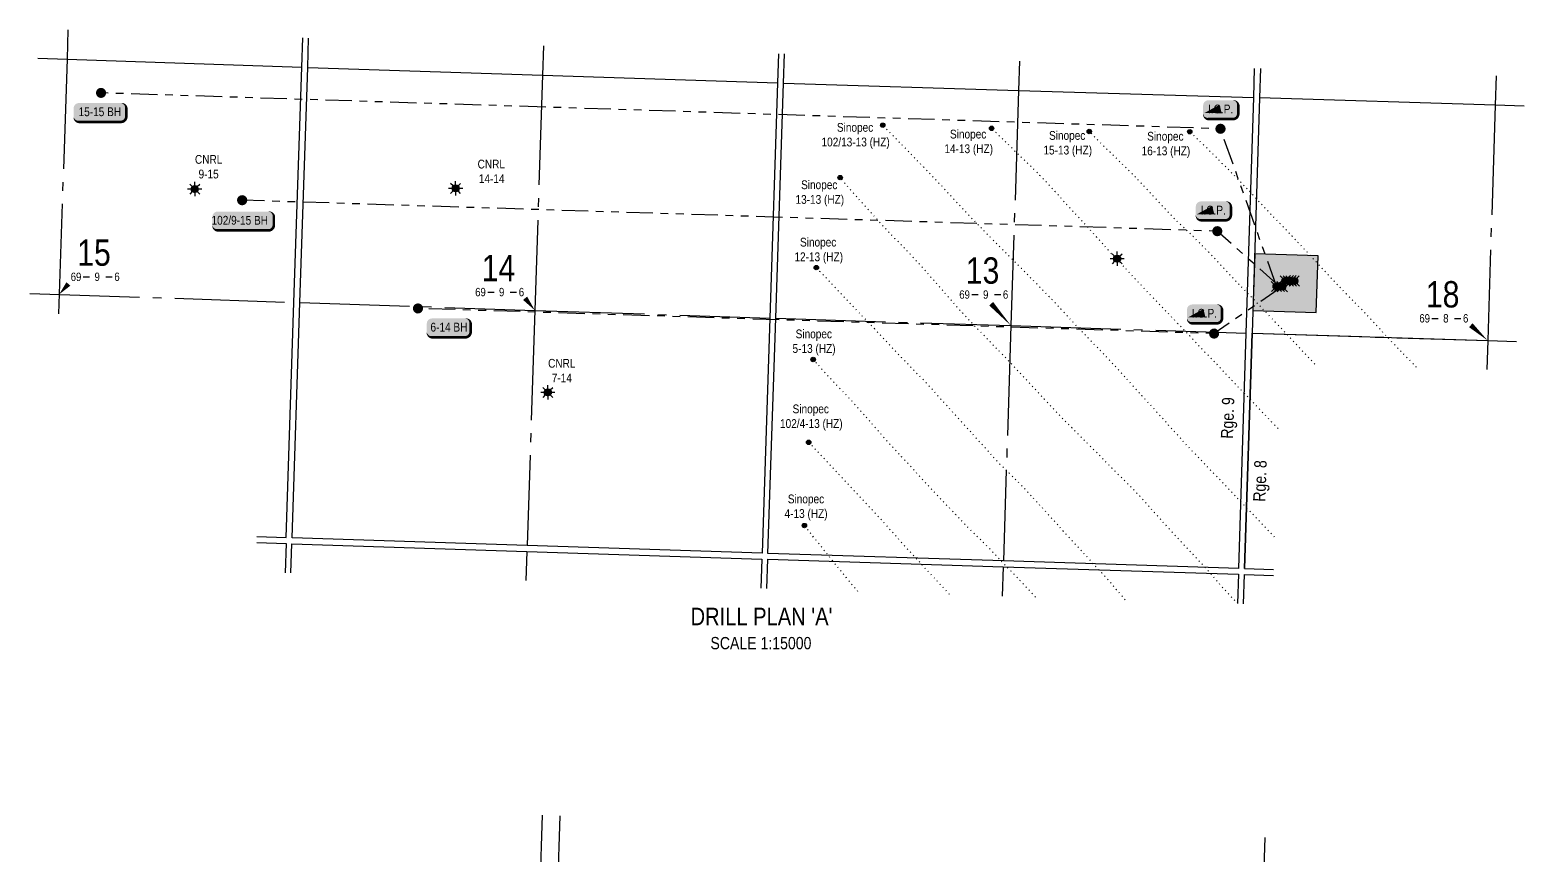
# Model space of a CAD drawing. Extents: x 353684 to 362846, y 6089656 to 6096169.
# Drawn here: x 355658 to 357359, y 6095097 to 6096037 of the extents above; entities that cross this region are included whole.
import ezdxf
from ezdxf.enums import TextEntityAlignment as Align

# ---------------------------------------------------------------- set-up
doc = ezdxf.new("R2010")
doc.units = 0
doc.header["$LTSCALE"] = 5
for name, pattern in [('foc-DOT', [1, 0.2, -0.8]), ('foc-DRILLPATH', [14.75, 6, -1.75, 1.75, -1.75, 1.75, -1.75]), ('foc-QUARTERLINE', [33, 25, -3, 2, -3])]:
    doc.linetypes.add(name, pattern=pattern)
for name, color, linetype in [('10', 1, 'Continuous'), ('9', 3, 'Continuous'), ('ABADATA-DRILL', 8, 'foc-DOT'), ('ABADATA-DRILL-T', 8, 'Continuous'), ('AS-DRILL-T', 8, 'Continuous'), ('CG-NOTES', 7, 'Continuous'), ('D-TXT', 6, 'Continuous'), ('DETAIL-T', 7, 'Continuous'), ('DRILL-T', 8, 'Continuous'), ('L-BD', 7, 'Continuous'), ('L-MON', 1, 'Continuous'), ('L-QSEC', 8, 'foc-QUARTERLINE'), ('L-SEC', 7, 'Continuous'), ('L-SECLBL', 7, 'Continuous'), ('P-PDRILLPATH', 12, 'foc-DRILLPATH'), ('P-PROPOSED', 10, 'Continuous'), ('P-PROPOSED-H', 21, 'Continuous')]:
    doc.layers.add(name, color=color, linetype=linetype)
doc.styles.add('80', font='ARIALN.TTF', dxfattribs={"height": 10})
doc.styles.add('80CG', font='ARIALN.TTF', dxfattribs={"height": 10})
doc.styles.add('80L', font='ARIALN.TTF', dxfattribs={"height": 10})
doc.styles.add('SIMPLEX', font='ARIALN.TTF')

# ---------------------------------------------------------------- blocks, each defined once
blk = doc.blocks.new('WC')
at = {"layer": 'L-MON'}
h = blk.add_hatch(color=255, dxfattribs=at)
h.dxf.hatch_style = 1
edge = h.paths.add_edge_path()
edge.add_arc((1e-16, -3.47e-14), 0.9, 0, 360)
at = {"layer": 'L-MON', "color": 240, "flags": 128}
for points in [[(-0.6221317521915455, 0.5029434191984639), (-1.231742929986921, 1.120400313844549)], [(0.5200624085104745, 0.6078939802747209), (1.126191209577769, 1.206321004927269)], [(-1.178786742863962, -1.184577638598091), (-0.5588098224687501, -0.5724784557627332)], [(1.15915571353878, -1.184577638598091), (0.5567817565693919, -0.5744511080601575)]]:
    blk.add_lwpolyline(points, dxfattribs=at)
at = {"layer": 'L-MON', "color": 240}
for radius in [0.8, 0.3730220647719884]:
    blk.add_circle((1e-16, -3.47e-14), radius, dxfattribs=at)
blk = doc.blocks.new('plbh')
at = {"layer": 'L-MON'}
h = blk.add_hatch(color=255, dxfattribs=at)
h.dxf.hatch_style = 1
edge = h.paths.add_edge_path()
edge.add_arc((0, 0), 1.16, 0, 360)
h = blk.add_hatch(color=256, dxfattribs=at)
h.dxf.hatch_style = 1
h.paths.add_polyline_path([(-0.96, 0, 1), (0.96, 0, 1)])
h.paths.add_polyline_path([(0.91, 0, -1), (-0.91, 0, -1)], flags=16)
h.paths.add_polyline_path([(0.4500000000000002, 0, -1), (-0.4500000000000001, 0, -1)], flags=0)
h = blk.add_hatch(color=256, dxfattribs=at)
h.dxf.hatch_style = 1
h.paths.add_polyline_path([(-0.4500000000000002, 0, 1), (0.4500000000000001, 0, 1)])
h.paths.add_polyline_path([(0.4000000000000002, 0, -1), (-0.4000000000000002, 0, -1)], flags=16)
at = {"layer": 'L-MON', "color": 240}
for radius in [0.96, 0.91, 0.4500000000000001, 0.4000000000000002]:
    blk.add_circle((0, 0), radius, dxfattribs=at)
blk = doc.blocks.new('BH-Existing')
at = {"layer": 'AS-DRILL-T'}
h = blk.add_hatch(color=256, dxfattribs=at)
h.dxf.hatch_style = 1
edge = h.paths.add_edge_path()
edge.add_arc((0, 0), 0.5, 0, 360)
blk.add_circle((0, 0), 0.5, dxfattribs=at)
blk = doc.blocks.new('GAS')
h = blk.add_hatch(color=255)
h.dxf.hatch_style = 1
edge = h.paths.add_edge_path()
edge.add_arc((0, 0), 0.9, 0, 360)
for p, q in [((-0.8077887898725749, 0), (-1.615577579628734, 0)), ((-0.5711929310346023, 0.5711929297831376), (-1.142385862069204, 1.142385861385264)), ((0, 0.8077887887338874), (0, 1.615577579286764)), ((0.5711929310309642, 0.5711929297831376), (1.142385862065566, 1.142385861385264)), ((1.615577579625096, 0), (0.8077887898689368, 0)), ((-0.5711929310346023, -0.5711929316021271), (-1.142385862069204, -1.142385863204253)), ((0, -0.8077887905528768), (0, -1.615577581105753)), ((1.142385862065566, -1.142385863204253), (0.5711929310309642, -0.5711929316021271))]:
    blk.add_line(p, q)
blk.add_circle((0, 0), 0.8000000000000003)
blk = doc.blocks.new('L-SECLBL')
at = {"layer": '9', "color": 7}
for p, q in [((-5.082139060913505, -27.83004804289613), (-12.28857354467345, -27.83004804289613)), ((20.70431141927111, -27.83004804289613), (13.49787693551116, -27.83004804289613))]:
    blk.add_line(p, q, dxfattribs=at)
at = {"layer": '10', "color": 2, "style": 'SIMPLEX'}
blk.add_attdef('SEC', text='', height=30, dxfattribs=at).set_placement((0, 0), align=Align.MIDDLE)
at = {"layer": '10', "color": 5, "style": '80L'}
blk.add_attdef('TWP', text='', height=9.5, dxfattribs=at).set_placement((-14.43410290347765, -27.36845155570791), align=Align.MIDDLE_RIGHT)
blk.add_attdef('RGE', text='', height=9.5, dxfattribs=at).set_placement((3.622123863462547, -27.36845155570791), align=Align.MIDDLE_CENTER)
blk.add_attdef('MER', text='', height=9.5, dxfattribs=at).set_placement((23.16775162027989, -27.36845155570791), align=Align.MIDDLE_LEFT)
blk = doc.blocks.new('*U69')
h = blk.add_hatch(color=254)
edge = h.paths.add_edge_path()
edge.add_line((-13.99999999999997, -11.5), (13.99999999999998, -11.5))
edge.add_arc((13.99999999999998, -5.499999999999995), 6.000000000000005, 269.9999999999999, 359.9999999999999)
edge.add_line((19.99999999999999, -5.5), (19.99999999999999, 4))
edge.add_arc((13.99999999999998, 3.999999999999992), 6.000000000000007, 7.209257277983962e-14, 90.00000000000007)
edge.add_line((13.99999999999997, 10), (-13.99999999999998, 10))
edge.add_arc((-13.99999999999998, 3.999999999999994), 6.000000000000005, 89.99999999999994, 179.9999999999999)
edge.add_line((-19.99999999999999, 4), (-19.99999999999999, -5.5))
edge.add_arc((-13.99999999999998, -5.499999999999993), 6.000000000000007, 180.0000000000001, 270.0000000000001)
at = {"color": 1, "flags": 128}
blk.add_lwpolyline([(-18.59142305957381, -4.598305933537402, 0, 10, 0), (0, 0, 5, 5, 0)], format="xyseb", dxfattribs=at)
blk.add_lwpolyline([(-13.99999999999997, -11.5, 3, 3, 0), (13.99999999999998, -11.5, 3, 3, 0.4142135623730951), (19.99999999999999, -5.5, 3, 3, 0), (19.99999999999999, 4, 3, 0, 0.4142135623730951), (13.99999999999997, 10, 0, 0, 0), (-13.99999999999998, 10, 0, 0, 0.4142135623730951), (-19.99999999999999, 4, 0, 0, 0), (-19.99999999999999, -5.5, 0, 3, 0.4142135623730951)], format="xyseb", close=True, dxfattribs=at)
at = {"color": 1, "style": '80'}
blk.add_attdef('ENTER_TEXT_001', (-35.98567530695772, -4.996589358799454), '', height=10, dxfattribs=at)
blk = doc.blocks.new('*U71')
h = blk.add_hatch(color=254)
edge = h.paths.add_edge_path()
edge.add_line((-23.99999999999998, -11.5), (23.99999999999998, -11.5))
edge.add_arc((23.99999999999998, -5.499999999999993), 6.000000000000007, 269.9999999999999, 359.9999999999999)
edge.add_line((29.99999999999999, -5.5), (29.99999999999999, 4))
edge.add_arc((23.99999999999998, 3.999999999999993), 6.000000000000007, 6.361109362927026e-14, 90.00000000000006)
edge.add_line((23.99999999999998, 10), (-23.99999999999998, 10))
edge.add_arc((-23.99999999999998, 3.999999999999993), 6.000000000000007, 89.99999999999993, 179.9999999999999)
edge.add_line((-29.99999999999999, 4), (-29.99999999999999, -5.5))
edge.add_arc((-23.99999999999998, -5.499999999999993), 6.000000000000007, 180.0000000000001, 270.0000000000001)
at = {"color": 1, "flags": 128}
blk.add_lwpolyline([(-23.99999999999998, -11.5, 3, 3, 0), (23.99999999999998, -11.5, 3, 3, 0.4142135623730951), (29.99999999999999, -5.5, 3, 3, 0), (29.99999999999999, 4, 3, 0, 0.4142135623730951), (23.99999999999998, 10, 0, 0, 0), (-23.99999999999998, 10, 0, 0, 0.4142135623730951), (-29.99999999999999, 4, 0, 0, 0), (-29.99999999999999, -5.5, 0, 3, 0.4142135623730951)], format="xyseb", close=True, dxfattribs=at)
blk.add_lwpolyline([(-21.11037656600114, -10.18818087725572, 0, 9.999999999999998, 0), (0, 0, 4.999999999999999, 4.999999999999999, 0)], format="xyseb", dxfattribs=at)
at = {"color": 1, "style": '80'}
blk.add_attdef('ENTER_TEXT_001', (-35.98567530695772, -4.996589358799454), '', height=10, dxfattribs=at)
blk = doc.blocks.new('*U83')
h = blk.add_hatch(color=254)
edge = h.paths.add_edge_path()
edge.add_line((-28.99999999999998, -11.5), (28.99999999999998, -11.5))
edge.add_arc((28.99999999999999, -5.499999999999993), 6.000000000000007, 269.9999999999999, 359.9999999999999)
edge.add_line((34.99999999999999, -5.5), (34.99999999999999, 4))
edge.add_arc((28.99999999999999, 3.999999999999993), 6.000000000000007, 6.361109362927026e-14, 90.00000000000007)
edge.add_line((28.99999999999998, 10), (-28.99999999999998, 10))
edge.add_arc((-28.99999999999999, 3.999999999999993), 6.000000000000007, 89.99999999999993, 179.9999999999999)
edge.add_line((-34.99999999999999, 4), (-34.99999999999999, -5.5))
edge.add_arc((-28.99999999999999, -5.499999999999993), 6.000000000000007, 180, 270.0000000000001)
at = {"color": 1, "flags": 128}
blk.add_lwpolyline([(-28.99999999999998, -11.5, 3, 3, 0), (28.99999999999998, -11.5, 3, 3, 0.4142135623730951), (34.99999999999999, -5.5, 3, 3, 0), (34.99999999999999, 4, 3, 0, 0.4142135623730951), (28.99999999999998, 10, 0, 0, 0), (-28.99999999999998, 10, 0, 0, 0.4142135623730951), (-34.99999999999999, 4, 0, 0, 0), (-34.99999999999999, -5.5, 0, 3, 0.4142135623730951)], format="xyseb", close=True, dxfattribs=at)
blk.add_lwpolyline([(-21.11037656600114, -10.18818087725572, 0, 9.999999999999998, 0), (0, 0, 4.999999999999999, 4.999999999999999, 0)], format="xyseb", dxfattribs=at)
at = {"color": 1, "style": '80'}
blk.add_attdef('ENTER_TEXT_001', (-35.98567530695772, -4.996589358799454), '', height=10, dxfattribs=at)
blk = doc.blocks.new('*U70')
h = blk.add_hatch(color=254)
edge = h.paths.add_edge_path()
edge.add_line((-18.99999999999998, -11.5), (18.99999999999998, -11.5))
edge.add_arc((18.99999999999998, -5.499999999999993), 6.000000000000007, 269.9999999999999, 359.9999999999999)
edge.add_line((24.99999999999999, -5.5), (24.99999999999999, 4))
edge.add_arc((18.99999999999998, 3.999999999999993), 6.000000000000007, 6.361109362927026e-14, 90.00000000000006)
edge.add_line((18.99999999999998, 10), (-18.99999999999998, 10))
edge.add_arc((-18.99999999999998, 3.999999999999993), 6.000000000000007, 89.99999999999993, 179.9999999999999)
edge.add_line((-24.99999999999999, 4), (-24.99999999999999, -5.5))
edge.add_arc((-18.99999999999998, -5.499999999999993), 6.000000000000007, 180.0000000000001, 270.0000000000001)
at = {"color": 1, "flags": 128}
blk.add_lwpolyline([(-18.99999999999998, -11.5, 3, 3, 0), (18.99999999999998, -11.5, 3, 3, 0.4142135623730951), (24.99999999999999, -5.5, 3, 3, 0), (24.99999999999999, 4, 3, 0, 0.4142135623730951), (18.99999999999998, 10, 0, 0, 0), (-18.99999999999998, 10, 0, 0, 0.4142135623730951), (-24.99999999999999, 4, 0, 0, 0), (-24.99999999999999, -5.5, 0, 3, 0.4142135623730951)], format="xyseb", close=True, dxfattribs=at)
blk.add_lwpolyline([(-21.11037656600114, -10.18818087725572, 0, 9.999999999999998, 0), (0, 0, 4.999999999999999, 4.999999999999999, 0)], format="xyseb", dxfattribs=at)
at = {"color": 1, "style": '80'}
blk.add_attdef('ENTER_TEXT_001', (-35.98567530695772, -4.996589358799454), '', height=10, dxfattribs=at)

msp = doc.modelspace()

# ---------------------------------------------------------------- hatches: boundary and pattern name
at = {"layer": 'P-PROPOSED-H'}
h = msp.add_hatch(color=256, dxfattribs=at)
h.dxf.hatch_style = 1
h.paths.add_polyline_path([(357050.4098081787, 6095717.364463585), (357122.5884941486, 6095715.087343013), (357124.6207423726, 6095779.571921618), (357052.4420564032, 6095781.849042192)])

# ---------------------------------------------------------------- linework, layer by layer
at = {"layer": 'ABADATA-DRILL', "flags": 128}
for points in [[(357075.1018511712, 6095459.326639492), (357073.9290660635, 6095460.556692815), (357069.4727405937, 6095465.192683618), (357064.9900708208, 6095469.839510731), (357060.5437434267, 6095474.475213669), (357056.105431489, 6095479.153996631), (357051.6804590787, 6095483.832333578), (357047.2418217897, 6095488.501133458), (357042.7899838939, 6095493.17367087), (357038.3415645583, 6095497.849418151), (357033.9029469172, 6095502.518224171), (357029.467981095, 6095507.196914284), (357025.0357129411, 6095511.855450971), (357020.583866069, 6095516.528024833), (357016.261824029, 6095521.086425983), (357011.7993688937, 6095525.739283575), (357007.1786344743, 6095530.450491432), (357002.6542118451, 6095535.041909157), (356998.194978757, 6095539.691368393), (356993.7528992074, 6095544.35692718), (356989.2910698621, 6095549.029773106), (356984.8585001317, 6095553.678354478), (356980.3894555887, 6095558.334754887), (356975.9870619162, 6095562.989050475), (356971.6074823194, 6095567.732689914), (356967.3421407938, 6095572.502740682), (356963.084924242, 6095577.319244556), (356958.7733413156, 6095582.104045726), (356954.434061411, 6095586.856407491), (356950.076707897, 6095591.66938278), (356941.4899844626, 6095601.231241056), (356937.21014576, 6095605.965099471), (356932.854320926, 6095610.721287148), (356928.4829652811, 6095615.407973427), (356924.0940235583, 6095620.171888426), (356919.7581875173, 6095624.927519272), (356915.4302632036, 6095629.722854256), (356911.1464999329, 6095634.543523827), (356906.8590957557, 6095639.354263311), (356902.5532346523, 6095644.108920817), (356898.174082294, 6095648.865852739), (356889.4563642576, 6095658.291788818), (356885.1020702113, 6095662.991250494), (356880.6872045828, 6095667.67264845), (356876.2263874395, 6095672.272114692), (356871.7253881734, 6095676.866157592), (356867.2053209069, 6095681.490817064), (356862.7004757185, 6095686.068308171), (356858.2062361644, 6095690.665484319), (356853.7340728519, 6095695.328677823), (356849.3217064725, 6095699.983260263), (356844.9246346874, 6095704.700771991), (356840.5644065943, 6095709.423767528), (356836.221717666, 6095714.172944825), (356831.8793939603, 6095718.935376714), (356827.5099253497, 6095723.682021432), (356823.0753679541, 6095728.3740364), (356818.5719895749, 6095732.998177736), (356814.0846179894, 6095737.601814979), (356809.6001747512, 6095742.191972963), (356805.0952202129, 6095746.766133236), (356800.5575500512, 6095751.361361211), (356796.0561260019, 6095755.942046418), (356791.5644791895, 6095760.515789737), (356787.0266154035, 6095765.104350368), (356782.4452219211, 6095769.68756044), (356777.8759337853, 6095774.230419937), (356773.3501226245, 6095778.778587775), (356768.7942408116, 6095783.32431629), (356759.6875563156, 6095792.36565484), (356755.1765687488, 6095796.95999671), (356750.711364551, 6095801.526274533), (356746.1725552373, 6095806.084785733), (356741.6475115183, 6095810.656272826), (356737.2522645727, 6095815.220321668), (356728.3802164159, 6095824.511025119), (356723.9346242638, 6095829.170012651), (356719.6565184184, 6095833.747003037), (356715.3606282614, 6095838.394623501), (356710.9738796137, 6095843.121819356), (356706.6708976573, 6095847.756293719), (356702.2927798496, 6095852.439884244), (356697.9702285277, 6095857.088301948), (356693.5787708375, 6095861.772310569), (356689.1817946003, 6095866.386425299), (356684.7557733061, 6095871.031440825), (356680.3468007408, 6095875.58256531), (356675.8455659983, 6095880.169955526), (356671.42596289, 6095884.701441102), (356666.9556870245, 6095889.317826571), (356662.5286096803, 6095893.929576857), (356658.1373468105, 6095898.513467385), (356653.6774572583, 6095903.142927874), (356644.6345436346, 6095912.302306476), (356640.1089567191, 6095916.85707536), (356635.5908649578, 6095921.438346533), (356632.650920412, 6095924.452435362), (356628.9602705539, 6095928.303952103)], [(357079.0472701013, 6095582.867711295), (357076.2004342452, 6095585.842337095), (357071.7136836788, 6095590.465943787), (357067.3139945733, 6095595.100165337), (357062.9070345139, 6095599.821308915), (357058.4823839454, 6095604.509657028), (357054.043327869, 6095609.165105536), (357049.5563985416, 6095613.782072689), (357045.0599776088, 6095618.415986246), (357040.5984505972, 6095623.098845271), (357036.1400453053, 6095627.774901032), (357031.6648820685, 6095632.448200134), (357027.2155211404, 6095637.093967388), (357022.7949106224, 6095641.698819643), (357018.3395214662, 6095646.364815781), (357013.9210826646, 6095651.039637875), (357009.5760720519, 6095655.715444474), (357005.2035571984, 6095660.365486614), (357000.6936150572, 6095664.993184595), (356996.18666685, 6095669.610742699), (356991.7439918718, 6095674.256340116), (356987.3493084566, 6095678.943746115), (356982.9594205079, 6095683.677674828), (356978.5487055772, 6095688.385627503), (356974.089797054, 6095693.045014406), (356969.5996325607, 6095697.665394058), (356965.1095598245, 6095702.289126581), (356960.6473867671, 6095706.952002614), (356956.2380165868, 6095711.596508848), (356951.7990857215, 6095716.255296592), (356947.3370372836, 6095720.921479336), (356942.861133146, 6095725.571413456), (356938.3871224136, 6095730.174641193), (356933.9230571787, 6095734.777529994), (356929.5019410829, 6095739.472425163), (356925.1057163534, 6095744.216581226), (356920.7043668216, 6095748.904194118), (356916.262627418, 6095753.57978132), (356911.8680517112, 6095758.270511124), (356907.4939780831, 6095762.977269487), (356903.0867215019, 6095767.688440081), (356898.6723490047, 6095772.386488284), (356894.3525010587, 6095776.908147147), (356889.8629595503, 6095781.548483414), (356885.5253297446, 6095786.247470065), (356881.2683137658, 6095791.070595177), (356876.9976757847, 6095795.884145392), (356872.7132679682, 6095800.684821775), (356868.4273998155, 6095805.438823113), (356864.1082217577, 6095810.193900237), (356859.7881990486, 6095814.922291089), (356855.4670145027, 6095819.614057351), (356851.1134971632, 6095824.336862504), (356846.7755385611, 6095829.025813694), (356842.4366720535, 6095833.684776958), (356838.1410042981, 6095838.339072265), (356833.854505419, 6095843.07312171), (356829.6213976725, 6095847.808784964), (356825.3582439586, 6095852.542079533), (356821.0999438429, 6095857.218548938), (356816.7802353209, 6095861.956905267), (356812.4568556079, 6095866.578721218), (356807.9898111318, 6095871.191699623), (356803.4607768073, 6095875.743306318), (356798.8595980472, 6095880.227110062), (356794.2234082419, 6095884.658667328), (356789.5377621434, 6095889.108450123), (356784.9564458733, 6095893.481602537), (356780.3318301404, 6095897.96280245), (356775.7546972923, 6095902.469228361), (356771.1910906852, 6095906.981845106), (356766.6069744193, 6095911.47846517), (356762.0055891472, 6095915.955607177), (356756.71332282, 6095921.051530466), (356752.864185834, 6095924.74126542)], [(357120.763148171, 6095656.249960657), (357119.8714661147, 6095657.22436211), (357115.497195136, 6095661.924494097), (357111.0594065704, 6095666.619935899), (357106.6144404337, 6095671.298915659), (357102.2164277849, 6095675.986406134), (357097.8393621289, 6095680.703314195), (357093.474851367, 6095685.396452133), (357089.0811374259, 6095690.113842647), (357084.712571086, 6095694.78375164), (357080.3146745227, 6095699.474576595), (357075.8802230231, 6095704.169917005), (357071.4548090864, 6095708.834954469), (357067.0301412688, 6095713.523294587), (357062.6209989104, 6095718.174518154), (357058.1721626159, 6095722.836964852), (357053.7065669849, 6095727.496580433), (357049.2470188374, 6095732.135973531), (357044.7637204683, 6095736.762846461), (357040.2298148653, 6095741.371259443), (357035.6878853524, 6095745.936585461), (357031.1905330034, 6095750.540526651), (357026.7837503081, 6095755.161613131), (357022.359613154, 6095759.866638776), (357017.9661917795, 6095764.594014653), (357013.599736708, 6095769.330570424), (357009.23693309, 6095774.077009813), (357004.8370461709, 6095778.811278734), (357000.3910270203, 6095783.456936484), (356995.9045998416, 6095787.983844929), (356991.3382979892, 6095792.51661192), (356986.7859458359, 6095797.068884538), (356982.2977346606, 6095801.539137012), (356977.7120378601, 6095805.985815313), (356973.0489880747, 6095810.411546555), (356968.3679075653, 6095814.794473117), (356963.8002202515, 6095819.17718576), (356959.3565647023, 6095823.686038428), (356954.9174313676, 6095828.338159746), (356950.5236577252, 6095832.948835663), (356946.1217969615, 6095837.619844921), (356941.7915743142, 6095842.341856549), (356937.4622730993, 6095847.093957854), (356928.7480079832, 6095856.523060297), (356924.3324865564, 6095861.184478953), (356917.6577961187, 6095868.131499065), (356915.429210417, 6095870.436160992), (356910.9003827563, 6095874.994398605), (356906.4076680954, 6095879.428110818), (356901.9056981952, 6095883.885444745), (356897.3015027518, 6095888.379385668), (356892.6795718339, 6095892.840498509), (356888.0571583483, 6095897.284938009), (356883.5001921987, 6095901.690668693), (356874.3856963508, 6095910.695557118), (356864.1301089369, 6095921.167091952)], [(357236.5211754016, 6095652.653291672), (357232.5537553873, 6095656.817150515), (357228.0885928374, 6095661.490115024), (357223.5823020842, 6095666.127683363), (357219.0544279577, 6095670.715911183), (357214.5440630123, 6095675.330252604), (357210.0977114273, 6095679.965931942), (357205.6860780058, 6095684.64388384), (357201.3082548329, 6095689.337447048), (357196.9379365453, 6095694.057439474), (357192.56762509, 6095698.777445876), (357188.2042060198, 6095703.503855705), (357183.8408579832, 6095708.233655424), (357179.4298309513, 6095712.931570771), (357174.9577957679, 6095717.598098602), (357170.504591469, 6095722.227295339), (357166.0216147332, 6095726.864131661), (357161.5083158567, 6095731.491920992), (357157.0073216939, 6095736.086001159), (357152.5349284575, 6095740.635758827), (357148.0558108047, 6095745.289125355), (357143.6144651984, 6095749.978021862), (357139.17327511, 6095754.670268919), (357134.7493394924, 6095759.381917407), (357130.3690282266, 6095764.102219899), (357126.0221469637, 6095768.824817518), (357121.6462115277, 6095773.578344045), (357117.2763254861, 6095778.311684908), (357112.8860358481, 6095783.032286559), (357108.4917490682, 6095787.733021277), (357104.0781387724, 6095792.454391398), (357099.6886596744, 6095797.094941022), (357095.2523277856, 6095801.730309842), (357090.8841647928, 6095806.306809593), (357086.4371856193, 6095810.922500063), (357081.9857441817, 6095815.501671521), (357077.5219070303, 6095820.111207547), (357073.1010792918, 6095824.709407492), (357068.7569777604, 6095829.308526849), (357064.3985283502, 6095833.981429281), (357060.009992172, 6095838.651997455), (357055.5948838912, 6095843.326690434), (357051.1759488216, 6095847.984889306), (357046.7371166435, 6095852.646964173), (357042.3178545475, 6095857.295142739), (357037.8787191094, 6095861.947270911), (357033.4810881689, 6095866.5414115), (357029.0831452722, 6095871.125553723), (357024.6158842811, 6095875.731847033), (357020.1146798893, 6095880.319225802), (357015.5684707729, 6095884.854707418), (357010.9981066968, 6095889.364208032), (357006.4512731296, 6095893.8796577), (357001.9018392563, 6095898.418554298), (356997.3656144521, 6095902.846945701), (356992.7568760327, 6095907.197625739), (356988.0662333082, 6095911.59420924), (356982.8357013144, 6095916.638108629), (356978.5558433079, 6095920.841659389)], [(357033.4119784562, 6095383.664210804), (357029.8670198896, 6095387.072584609), (357025.4085263505, 6095391.745333754), (357021.0046685113, 6095396.459719052), (357016.6587538727, 6095401.212294054), (357012.448476534, 6095406.037302133), (357008.325673138, 6095410.886233754), (357004.1508503002, 6095415.776810262), (356999.8772692172, 6095420.603832551), (356995.5142565055, 6095425.343581825), (356991.0932514241, 6095430.041831651), (356986.6679500526, 6095434.710201866), (356982.2495229513, 6095439.385012663), (356977.8554588771, 6095444.092397734), (356973.5020193258, 6095448.818550511), (356969.1417167293, 6095453.538216786), (356964.7651407, 6095458.271778294), (356960.3716112, 6095462.995833573), (356955.9713262375, 6095467.716777245), (356951.6047732883, 6095472.449951346), (356947.2921581353, 6095477.20150579), (356943.0015101281, 6095482.015703191), (356938.7310702198, 6095486.835915852), (356934.4576052293, 6095491.666223939), (356930.1667655056, 6095496.47378682), (356925.8551980567, 6095501.258600034), (356921.5219524704, 6095505.990811727), (356917.1112307145, 6095510.698702951), (356912.6150240233, 6095515.339320742), (356908.0777793557, 6095519.841129097), (356903.553215371, 6095524.322503477), (356898.9772353343, 6095528.865592267), (356894.4311279862, 6095533.404366873), (356889.9089813536, 6095537.96240154), (356885.3800566018, 6095542.517289262), (356880.8594937152, 6095547.125305545), (356876.3861863312, 6095551.751802029), (356871.8979819964, 6095556.328786241), (356867.2593234536, 6095560.893839475), (356862.6421179099, 6095565.398125881), (356853.5438860672, 6095574.495911445), (356849.0306736016, 6095579.020277505), (356844.4622958991, 6095583.593116019), (356839.9033979774, 6095588.148963151), (356835.3856313066, 6095592.740189166), (356830.9130689939, 6095597.390049998), (356826.4823513367, 6095601.991892455), (356821.9862510671, 6095606.635814894), (356817.5582243159, 6095611.324278316), (356813.203044949, 6095616.100487092), (356808.8535494707, 6095620.846497701), (356800.1468806882, 6095630.305434484), (356795.7795735092, 6095635.015306198), (356791.4039374888, 6095639.672115091), (356786.9788794776, 6095644.347146533), (356782.5672245547, 6095649.025105386), (356778.1758602346, 6095653.712379098), (356773.7753509818, 6095658.426686407), (356764.9003999457, 6095667.730789137), (356760.3786485767, 6095672.302162511), (356754.4498352222, 6095678.258545734), (356749.8079960471, 6095683.040444819), (356746.9196787145, 6095686.106298911), (356742.5080365021, 6095690.784202858), (356738.0415183161, 6095695.413836145), (356733.5446742211, 6095700.034430983), (356729.068463172, 6095704.674389398), (356720.2286866895, 6095714.037500648), (356715.9056688069, 6095718.775986338), (356711.63344656, 6095723.539588515), (356707.3990273504, 6095728.338670815), (356703.21407839, 6095733.226239911), (356699.0321433878, 6095738.103703003), (356694.7792061501, 6095742.950079096), (356690.5391575489, 6095747.782655547), (356682.0845943709, 6095757.410430132), (356677.8207167254, 6095762.22706795), (356673.586881062, 6095766.939449386), (356669.2523915987, 6095771.631605948), (356664.9231999617, 6095776.387009901), (356660.6381897366, 6095781.16770329), (356656.2024648854, 6095785.823052618), (356651.6676244498, 6095790.401483259), (356647.159538509, 6095794.982413065), (356642.7362860892, 6095799.503956296), (356638.3659379825, 6095804.010529767), (356633.9470945473, 6095808.672019036), (356629.587514593, 6095813.415035364), (356625.3021427515, 6095818.078958175), (356620.961919892, 6095822.801336718), (356616.732358411, 6095827.436882328), (356612.4321190181, 6095832.158006949), (356608.1527035668, 6095836.9051309), (356603.9022422318, 6095841.724729063), (356594.3857453094, 6095852.473124163), (356591.1293294823, 6095856.134181297), (356586.9406447409, 6095861.008536554), (356580.5121118604, 6095868.678156557)], [(356905.023042739, 6095387.766798808), (356903.5030306039, 6095389.527242462), (356899.384217691, 6095394.502758055), (356895.2410090551, 6095399.445691787), (356891.0193253027, 6095404.331113721), (356886.7801340414, 6095409.190342581), (356882.5653913764, 6095413.978833114), (356878.2233917015, 6095418.751272168), (356873.8056086433, 6095423.446107524), (356869.3921995108, 6095428.174115419), (356865.0193945493, 6095432.920851821), (356860.6688539324, 6095437.633558194), (356856.3118751791, 6095442.353128524), (356851.9678967135, 6095447.06227586), (356847.6242440872, 6095451.781449491), (356843.278202885, 6095456.530669934), (356838.9495531935, 6095461.302698898), (356834.6175621046, 6095466.074885514), (356830.3114993384, 6095470.822835769), (356825.9831670946, 6095475.604881979), (356821.6721188774, 6095480.406361833), (356817.3623329435, 6095485.24786881), (356813.0476298933, 6095490.039470364), (356808.6714968903, 6095494.786347955), (356804.2642252473, 6095499.497483796), (356799.8438175442, 6095504.215698005), (356795.4892146189, 6095508.905210404), (356791.1431874238, 6095513.654450679), (356786.748828246, 6095518.351830993), (356782.2076255626, 6095522.940509709), (356777.6140394217, 6095527.454110156), (356773.0305708314, 6095531.970706794), (356768.4370823628, 6095536.487638949), (356763.8397396846, 6095540.988005286), (356759.3633111562, 6095545.621278378), (356755.0308178747, 6095550.376773176), (356750.7354697254, 6095555.147725319), (356746.4334747589, 6095559.918977874), (356742.105647641, 6095564.717648486), (356737.7870030138, 6095569.489386658), (356733.4551365705, 6095574.264828023), (356729.126265936, 6095579.030239151), (356724.8007276868, 6095583.795483475), (356720.4816611328, 6095588.55389015), (356716.1293642045, 6095593.31667711), (356711.7905125782, 6095598.082351988), (356707.4482131469, 6095602.844847397), (356703.1231125568, 6095607.623436996), (356698.8384000049, 6095612.414075051), (356694.5473375681, 6095617.214952687), (356690.2292965387, 6095622.006684547), (356685.9075063216, 6095626.785149546), (356681.5787482199, 6095631.553865881), (356677.2556079075, 6095636.182321088), (356672.7879058619, 6095640.775326379), (356668.2868035284, 6095645.366037583), (356663.8058881263, 6095649.962799318), (356659.3224828377, 6095654.586308656), (356654.8878911197, 6095659.171594118), (356650.4146095036, 6095663.798112652), (356646.0496570237, 6095668.371211476), (356641.7062978063, 6095672.993635084), (356637.2982883223, 6095677.681435315), (356632.9384732435, 6095682.31105905), (356628.527342009, 6095687.005669827), (356624.1615023124, 6095691.655486234), (356619.7888854182, 6095696.302193063), (356615.3918905645, 6095700.916286237), (356611.0028142484, 6095705.463470162), (356606.5614402528, 6095710.045642495), (356602.115743954, 6095714.701282512), (356597.6980437528, 6095719.399434411), (356593.2890073103, 6095724.053928233), (356588.8360986762, 6095728.693138744), (356584.4027779389, 6095733.318409225), (356579.984462985, 6095737.996593441), (356575.5631248014, 6095742.684837635), (356571.1310627197, 6095747.350091066), (356566.7731034089, 6095751.932948116), (356562.3574767501, 6095756.590984161), (356557.4398658415, 6095761.828496049), (356553.3492252951, 6095766.216172568)], [(356802.7009117882, 6095391.036690129), (356800.0146616782, 6095393.976278258), (356793.882703824, 6095400.650417347), (356787.735192071, 6095407.255070759), (356781.5249734743, 6095413.774965428), (356775.2668716557, 6095420.256326995), (356769.018725616, 6095426.737436744), (356762.7811275045, 6095433.234831593), (356756.5747728259, 6095439.771273677), (356750.3852838179, 6095446.313850156), (356744.0579936439, 6095452.717385452), (356737.6200820527, 6095458.997717155), (356731.119711059, 6095465.306654438), (356724.7403609199, 6095471.645163065), (356718.4969329075, 6095478.169416019), (356712.2821453864, 6095484.756147767), (356706.0011320412, 6095491.251629418), (356699.7348055618, 6095497.789953746), (356693.5577301745, 6095504.408863267), (356687.3496263222, 6095510.995384844), (356681.1316357234, 6095517.585555173), (356674.9409209951, 6095524.1948525), (356668.8764498648, 6095530.893571631), (356662.8535039975, 6095537.640954018), (356656.6801926572, 6095544.273090482), (356650.4107420151, 6095550.818166272), (356644.2374346008, 6095557.450322567), (356638.1540788105, 6095564.079589074), (356632.108621916, 6095570.747648697), (356626.1284996493, 6095577.477008396), (356620.1825016934, 6095584.231991602), (356614.3050591594, 6095591.04482945), (356608.4243854663, 6095597.861100553), (356602.4819414194, 6095604.622619152), (356596.4261869848, 6095611.281035922), (356590.3328332916, 6095617.910617313), (356584.1734410339, 6095624.455554426), (356577.9008240648, 6095630.900731021), (356571.7106919767, 6095637.423287419), (356565.6511761775, 6095644.068488526), (356559.5918857221, 6095650.720354506), (356553.5712980119, 6095657.330914935), (356549.7654664351, 6095661.526846888)], [(356705.146676717, 6095394.154214606), (356701.0217969719, 6095398.505516561), (356694.8507789827, 6095405.104195367), (356688.6975042287, 6095411.735743872), (356682.5136878941, 6095418.351518937), (356676.3171887808, 6095424.987699408), (356670.1404600542, 6095431.616631037), (356664.0261057493, 6095438.213563612), (356657.9665285447, 6095444.855431801), (356651.9381758487, 6095451.536344294), (356645.9545088081, 6095458.259173495), (356639.9872181597, 6095464.971519425), (356633.9859516982, 6095471.664897575), (356627.9394885721, 6095478.299688291), (356621.8387614975, 6095484.906176512), (356615.7077304279, 6095491.503640675), (356609.5766037623, 6095498.097757829), (356603.4520162629, 6095504.688315327), (356597.2898496272, 6095511.250074214), (356591.1034149139, 6095517.78257109), (356584.9444717208, 6095524.340905103), (356578.8395572647, 6095530.920846921), (356572.7635804404, 6095537.466516377), (356566.5968670117, 6095544.095120098), (356560.4482310433, 6095550.663109917), (356554.2550176625, 6095557.192504195), (356548.5472759431, 6095563.149529275), (356544.62093317, 6095567.225900047)], [(356600.758533756, 6095397.490129134), (356599.5478099345, 6095398.86542543), (356595.3258306613, 6095403.711646613), (356591.2097710908, 6095408.637934444), (356587.1654484192, 6095413.618619431), (356583.0673034653, 6095418.584374912), (356578.9688429453, 6095423.540093313), (356574.9022659931, 6095428.554827062), (356570.8826547582, 6095433.578089885), (356566.8629216444, 6095438.598027947), (356562.8364303551, 6095443.614816968), (356558.8131667056, 6095448.628173809), (356554.8000023307, 6095453.644596946), (356550.7937136842, 6095458.667456391), (356546.7808810183, 6095463.693841755), (356544.7473284284, 6095466.246218936), (356539.7698776489, 6095472.510465861)]]:
    msp.add_lwpolyline(points, dxfattribs=at)
at = {"layer": 'L-BD', "flags": 128}
msp.add_lwpolyline([(357040.9486874692, 6095423.476803006), (357049.5073834977, 6095691.471279494), (357317.6835067925, 6095683.138891946)], dxfattribs=at)
at = {"layer": 'L-QSEC'}
for p, q in [((355701.3816585202, 6096036.841400267), (355700.2965336409, 6096003.53433097)), ((356242.8160899447, 6096018.556384882), (356241.7366120282, 6095985.25104213)), ((355700.2965336409, 6096003.53433097), (355690.188370435, 6095702.407579075)), ((356241.7366120282, 6095985.25104213), (356232.8923835639, 6095717.51761441)), ((356784.7011000562, 6096001.228852013), (356783.6277431922, 6095967.921530804)), ((357327.2476041318, 6095984.462219258), (357326.1893802607, 6095951.154371359)), ((356783.6277431922, 6095967.921530804), (356774.950797152, 6095700.085314165)), ((357326.1893802607, 6095951.154371359), (357317.6835067925, 6095683.138891946)), ((355658.0012166814, 6095736.854369537), (355958.6846352948, 6095726.554580188)), ((355965.3851198983, 6095726.333754742), (356232.8923835639, 6095717.51761441)), ((356232.8923835639, 6095717.51761441), (356224.047637155, 6095449.768507414)), ((356232.8923835638, 6095717.517614411), (356500.3941573806, 6095708.701655001)), ((356507.0950942703, 6095708.491361212), (356774.950797152, 6095700.085314165)), ((356774.950797152, 6095700.085314165), (356766.27387924, 6095432.249965769)), ((356774.9507971519, 6095700.085314165), (357042.8067131809, 6095691.679260434)), ((357049.5073768747, 6095691.471072111), (357317.6835067925, 6095683.138891946)), ((357317.6835067926, 6095683.138891946), (357316.6370005866, 6095650.164046558)), ((357317.6835067925, 6095683.138891946), (357350.6590418965, 6095682.11434848)), ((356223.8263016888, 6095443.068216566), (356222.751899351, 6095409.753894425)), ((356766.0568126817, 6095425.549649158), (356765.000074789, 6095392.241489515)), ((357061.1213191709, 6095017.48156471), (357064.3390226667, 6095117.330074985))]:
    msp.add_line(p, q, dxfattribs=at)
at = {"layer": 'L-SEC'}
for p, q in [((355967.5826754108, 6095994.344714663), (355968.658720934, 6096027.652096114)), ((355974.2830133953, 6095994.122273986), (355975.3590100469, 6096027.429743255)), ((355666.9915069253, 6096004.679180513), (355700.2965336409, 6096003.53433097)), ((355700.2965336409, 6096003.53433097), (355967.5826754108, 6095994.344714663)), ((356510.2841815992, 6096009.682730407), (356509.1894074799, 6095976.375960086)), ((356515.8903331145, 6095976.16956025), (356516.9851126331, 6096009.476296861)), ((355958.6846352948, 6095726.554580188), (355967.5826754108, 6095994.344714663)), ((355965.3851184867, 6095726.33371227), (355974.2830133953, 6095994.122273986)), ((355974.2830133953, 6095994.122273986), (356241.7366120282, 6095985.25104213)), ((356241.7366120282, 6095985.25104213), (356509.1894074799, 6095976.375960086)), ((357051.3658834518, 6095959.673294599), (357052.3390957927, 6095992.983809837)), ((357059.039601384, 6095992.77611801), (357058.0664014557, 6095959.465522633)), ((356509.1894074799, 6095976.375960086), (356500.3941573806, 6095708.701655001)), ((356507.0950910731, 6095708.491263906), (356515.8903331145, 6095976.16956025)), ((356515.8903331145, 6095976.16956025), (356783.6277431922, 6095967.921530804)), ((356783.6277431922, 6095967.921530804), (357051.3658834518, 6095959.673294599)), ((357042.8067131809, 6095691.679260434), (357051.3658834518, 6095959.673294599)), ((357058.0664014557, 6095959.465522633), (357049.5073834977, 6095691.471279494)), ((357326.1893802607, 6095951.154371359), (357058.0664014557, 6095959.465522633)), ((357359.16499032, 6095950.132189707), (357326.1893802607, 6095951.154371359)), ((355949.8247473861, 6095458.71364565), (355958.6846352948, 6095726.554580188)), ((355956.5250131571, 6095458.49503063), (355965.3851184867, 6095726.33371227)), ((356500.3941573806, 6095708.701655001), (356491.599008876, 6095441.027678274)), ((356498.2995270382, 6095440.813420906), (356507.0950910731, 6095708.491263906)), ((357034.2479314066, 6095423.686401386), (357042.8067131809, 6095691.679260434)), ((357049.5073834977, 6095691.471279494), (357040.9486874692, 6095423.476803006)), ((355916.5193846381, 6095459.851983622), (355949.8247473861, 6095458.71364565)), ((356224.0477958929, 6095449.768502242), (355956.5250131571, 6095458.49503063)), ((355916.297733474, 6095453.151384057), (355949.6029916598, 6095452.013015543)), ((355949.6029916598, 6095452.013015543), (355948.5334152271, 6095418.705493074)), ((355955.2338179951, 6095418.486764876), (355956.3034131351, 6095451.794321685)), ((355956.3034131351, 6095451.794321685), (356223.8263016888, 6095443.068216566)), ((356223.8263016888, 6095443.068216566), (356491.378819871, 6095434.327257355)), ((356491.599008876, 6095441.027678274), (356224.0477958929, 6095449.768502242)), ((356766.2740548949, 6095432.249960162), (356498.2995270382, 6095440.813420906)), ((356491.378819871, 6095434.327257355), (356490.3218926415, 6095401.019334512)), ((356497.0226406503, 6095400.805199821), (356498.0795625338, 6095434.113067474)), ((356498.0795625338, 6095434.113067474), (356766.0568126817, 6095425.549649158)), ((356766.0568126817, 6095425.549649158), (357034.0340172102, 6095416.985705906)), ((357034.2479314066, 6095423.686401386), (356766.2740548949, 6095432.249960162)), ((357040.9486874692, 6095423.476803006), (357073.9240947238, 6095422.448098466)), ((357034.0340172102, 6095416.985705906), (357032.9810306842, 6095383.677666663)), ((357039.6814131495, 6095383.468606572), (357040.7343800724, 6095416.776900006)), ((357040.7343800724, 6095416.776900006), (357073.7101231234, 6095415.74810504)), ((356241.0788540203, 6095142.692729414), (356237.9357433663, 6095043.897834594)), ((356261.1808163405, 6095142.073101323), (356258.0373055647, 6095043.265629794))]:
    msp.add_line(p, q, dxfattribs=at)
at = {"layer": 'L-SECLBL', "flags": 128}
for points in [[(355691.3063774891, 6095735.713514674, 0, 5.998443659999995, 0), (355701.8338060718, 6095747.547140419, 0, 0, 0)], [(356232.8923835639, 6095717.51761441, 0, 5.998443659999995, 0), (356221.8233529425, 6095731.279147489, 0, 0, 0)], [(356774.950797152, 6095700.085314165, 0, 5.998443659999995, 0), (356752.4237084453, 6095725.091421527, 0, 0, 0)], [(357317.6835067925, 6095683.138891946, 0, 5.998443659999995, 0), (357298.4767071318, 6095700.592251358, 0, 0, 0)]]:
    msp.add_lwpolyline(points, format="xyseb", dxfattribs=at)
at = {"layer": 'P-PDRILLPATH', "flags": 128}
for points in [[(357077.2804699502, 6095744.893208279), (357013.5458755187, 6095924.238171701), (355738.9937416076, 6095965.092429388)], [(357080.6151366172, 6095744.781208285), (357009.8718730417, 6095807.659646152), (355899.732918803, 6095842.885591449)], [(357083.9421366169, 6095744.679208274), (357006.1978705648, 6095691.081120619), (356099.8238274013, 6095719.688846524)]]:
    msp.add_lwpolyline(points, dxfattribs=at)
at = {"layer": 'P-PROPOSED', "flags": 128}
msp.add_lwpolyline([(357050.4098081787, 6095717.364463585), (357122.5884941486, 6095715.087343013), (357124.6207423726, 6095779.571921618), (357052.4420564032, 6095781.849042192)], close=True, dxfattribs=at)

# ---------------------------------------------------------------- block references
at = {"layer": 'ABADATA-DRILL-T', "xscale": 4.998703049999995, "yscale": 4.998703049999995, "zscale": 4.998703049999995}
for name, p in [('BH-Existing', (356628.9602705539, 6095928.303952103)), ('BH-Existing', (356752.864185834, 6095924.74126542)), ('BH-Existing', (356864.1301089369, 6095921.167091952)), ('BH-Existing', (356978.5558433079, 6095920.841659389)), ('BH-Existing', (356580.5121118604, 6095868.678156557)), ('GAS', (355845.7095704314, 6095855.590191252)), ('GAS', (356142.7303540685, 6095856.413472035)), ('GAS', (356895.8372187601, 6095776.32754747)), ('BH-Existing', (356553.3492252951, 6095766.216172568)), ('BH-Existing', (356549.7654664351, 6095661.526846888)), ('GAS', (356247.6050213344, 6095624.093242051)), ('BH-Existing', (356544.62093317, 6095567.225900047)), ('BH-Existing', (356539.7698776489, 6095472.510465861))]:
    msp.add_blockref(name, p, dxfattribs=at)
at = {"layer": 'CG-NOTES', "color": 3}
ref = msp.add_blockref('*U71', (355737.7522918807, 6095943.567591693), dxfattribs=dict(at, xscale=0.99974061, yscale=0.99974061, zscale=0.99974061))
ref.add_attrib('ENTER_TEXT_001', '15-15 BH', (355713.4270889075, 6095938.633674017), dxfattribs={"layer": '0', "color": 1, "height": 9.99740609999999, "style": '80'})
ref = msp.add_blockref('*U69', (357013.7149107804, 6095946.774771339), dxfattribs=dict(at, xscale=0.99974061, yscale=0.99974061, zscale=0.99974061))
ref.add_attrib('ENTER_TEXT_001', 'I.C.P.', (356999.3393773159, 6095941.772658533), dxfattribs={"layer": '0', "color": 1, "height": 9.99740609999999, "style": '80'})
at = {"layer": 'CG-NOTES', "color": 3, "xscale": 0.99974061, "yscale": 0.99974061, "zscale": 0.99974061}
msp.add_blockref('*U83', (355900.7598608941, 6095820.056970418), dxfattribs=at).add_auto_attribs({'ENTER_TEXT_001': '102/9-15 BH'})
at = {"layer": 'CG-NOTES', "color": 3}
ref = msp.add_blockref('*U69', (357005.3179619697, 6095831.586436165), dxfattribs=dict(at, xscale=0.99974061, yscale=0.99974061, zscale=0.99974061))
ref.add_attrib('ENTER_TEXT_001', 'I.C.P.', (356990.9424285053, 6095826.58432336), dxfattribs={"layer": '0', "color": 1, "height": 9.99740609999999, "style": '80'})
ref = msp.add_blockref('*U69', (356995.2929391654, 6095714.211471562), dxfattribs=dict(at, xscale=0.99974061, yscale=0.99974061, zscale=0.99974061))
ref.add_attrib('ENTER_TEXT_001', 'I.C.P.', (356980.917405701, 6095709.209358756), dxfattribs={"layer": '0', "color": 1, "height": 9.99740609999999, "style": '80'})
ref = msp.add_blockref('*U70', (356134.7975723646, 6095698.320018786), dxfattribs=dict(at, xscale=0.99974061, yscale=0.99974061, zscale=0.99974061))
ref.add_attrib('ENTER_TEXT_001', '6-14 BH', (356114.0662527574, 6095693.38610111), dxfattribs={"layer": '0', "color": 1, "height": 9.99740609999999, "style": '80'})
at = {"layer": 'L-MON', "xscale": 4.998703049999995, "yscale": 4.998703049999995, "zscale": 4.998703049999995}
for name, p in [('plbh', (355738.9937416076, 6095965.092429388)), ('plbh', (357013.5458755187, 6095924.238171701)), ('plbh', (355899.732918803, 6095842.885591449)), ('plbh', (357009.8718730417, 6095807.659646152)), ('WC', (357077.2804699502, 6095744.893208279)), ('WC', (357080.6151366172, 6095744.781208285)), ('WC', (357083.9421366169, 6095744.679208274)), ('WC', (357087.4861366168, 6095751.239874952)), ('WC', (357090.8168032839, 6095751.131541618)), ('WC', (357094.1458032839, 6095751.025208279)), ('WC', (357097.4734699502, 6095750.923874947)), ('plbh', (356099.8238274013, 6095719.688846524)), ('plbh', (357006.1978705648, 6095691.081120619))]:
    msp.add_blockref(name, p, dxfattribs=at)
at = {"layer": 'L-SECLBL', "color": 1, "xscale": 0.99974061, "yscale": 0.99974061, "zscale": 0.99974061}
for p, values in [((355731.0060393254, 6095783.06570756), {'SEC': '15', 'TWP': '69', 'RGE': '9', 'MER': '6'}), ((356191.4761834377, 6095765.677942568), {'SEC': '14', 'TWP': '69', 'RGE': '9', 'MER': '6'}), ((356742.6197321761, 6095762.870398114), {'SEC': '13', 'TWP': '69', 'RGE': '9', 'MER': '6'}), ((357266.437415198, 6095735.804236606), {'SEC': '18', 'TWP': '69', 'RGE': '8', 'MER': '6'})]:
    msp.add_blockref('L-SECLBL', p, dxfattribs=at).add_auto_attribs(values)

# ---------------------------------------------------------------- texts
at = {"layer": 'ABADATA-DRILL-T', "char_height": 9.99740609999999, "attachment_point": 1, "style": '80L'}
for s, insert in [('\\pi7.339;CNRL\\P\\pi11.441;9-15', (355838.5888676302, 6095894.409582946)), ('\\pi7.339;CNRL\\P\\pi8.6859;14-14', (356160.3925191129, 6095889.056247847)), ('\\pi7.339;CNRL\\P\\pi11.519;7-14', (356240.6433355852, 6095662.205787308))]:
    msp.add_mtext_dynamic_manual_height_columns(s, width=44.86807639836289, gutter_width=150, heights=[0], dxfattribs=dict(at, insert=insert))
at = {"layer": 'D-TXT', "color": 3, "char_height": 13.99636853999998, "attachment_point": 1, "rotation": 88.17081846315209, "style": '80L'}
for s, width, insert in [('Rge. 9', 73.75525529776192, (357013.8218676284, 6095571.635285751)), ('Rge. 8', 63.86109320252277, (357050.6020921165, 6095499.903077564))]:
    msp.add_mtext_dynamic_manual_height_columns(s, width=width, gutter_width=47.5, heights=[0], dxfattribs=dict(at, insert=insert))
at = {"layer": 'DETAIL-T', "color": 3, "insert": (356376.6388766065, 6095378.950335599), "char_height": 19.99481219999998, "width": 225.7756184848588, "attachment_point": 1, "style": '80CG'}
msp.add_mtext("\\pi33.55;DRILL PLAN 'A'\\P\\pi56.153;{\\H0.7x;SCALE 1:15000}", dxfattribs=at)
at = {"layer": 'DRILL-T', "char_height": 9.99740609999999, "attachment_point": 1, "style": '80L'}
for s, width, insert in [('\\pi18.159;Sinopec\\P\\pi0.67374;102/13-13 (HZ)', 77.07817189631524, (356558.6014468571, 6095930.850205915)), ('\\pi7.0096;Sinopec\\P\\pi0.67085;14-13 (HZ)', 54.77939972714781, (356698.4999146413, 6095923.186234771)), ('\\pi7.0096;Sinopec\\P\\pi0.67085;15-13 (HZ)', 54.77939972714781, (356811.2488072377, 6095921.664537323)), ('\\pi7.0096;Sinopec\\P\\pi0.67085;16-13 (HZ)', 54.77939972714781, (356923.032137106, 6095920.734668179)), ('\\pi9.3563;Sinopec\\P\\pi3.0176;13-13 (HZ)', 59.47281778019564, (356526.6297489664, 6095865.502496431)), ('\\pi7.0096;Sinopec\\P\\pi0.67085;12-13 (HZ)', 54.77939972714781, (356527.7394821612, 6095800.163006771)), ('\\pi3.8305;Sinopec\\P\\pi0.29113;5-13 (HZ)', 48.42114533644812, (356525.980981868, 6095695.697089802)), ('\\pi14.973;Sinopec\\P\\pi0.67291;102/4-13 (HZ)', 70.70709413369597, (356511.3663336892, 6095610.302474191)), ('\\pi3.8305;Sinopec\\P\\pi0.12746;4-13 (HZ)', 48.42114533644812, (356517.0518978544, 6095507.803930388))]:
    msp.add_mtext_dynamic_manual_height_columns(s, width=width, gutter_width=49.99999999999986, heights=[0], dxfattribs=dict(at, insert=insert))

doc.saveas('drawing.dxf')
